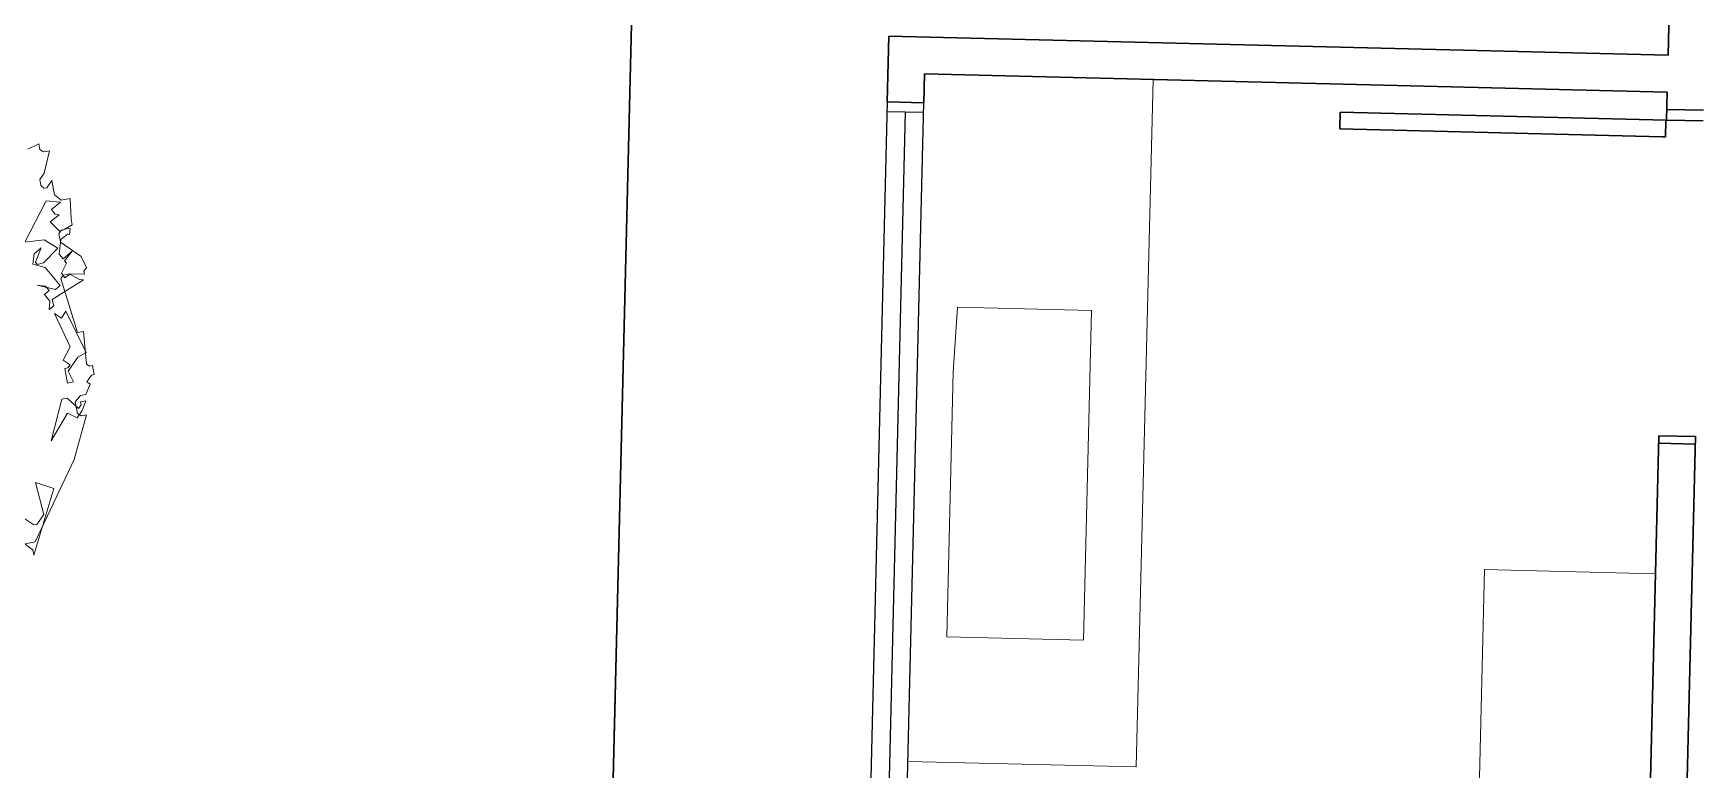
# Model space of a CAD drawing. Header units: millimetres. Extents: x 1418 to 1811, y 1796 to 1956.
# Drawn here: x 1467.504 to 1470.68, y 1842.967 to 1844.372 of the extents above; entities that cross this region are included whole.
import ezdxf

# ---------------------------------------------------------------- set-up
doc = ezdxf.new("R2010")
doc.units = ezdxf.units.MM
for name, color, linetype, lineweight in [('ARBRE', 251, 'Continuous', 13), ('JANELAS', 5, 'Continuous', 25), ('layout', 253, 'Continuous', 13), ('LINHAGROSSA', 7, 'Continuous', 30), ('pisoexterno_ultrafino', 9, 'Continuous', 30)]:
    doc.layers.add(name, color=color, linetype=linetype, lineweight=lineweight)
doc.layers.add('VEGETAIS', color=3, linetype='Continuous')

# ---------------------------------------------------------------- blocks, each defined once
blk = doc.blocks.new('WMF26', base_point=(0, 0.001))
at = {"color": 85}
blk.add_lwpolyline([(0.724, -7.621), (0.585, -7.658), (0.585, -7.592), (0.548, -7.556), (0.476, -7.556), (0.585, -7.308), (0.65, -7.243), (0.65, -7.17), (0.621, -7.133), (0.585, -7.133), (0.512, -7.206), (0.512, -7.032), (0.446, -6.959), (0.338, -6.959), (0.374, -6.719), (0.374, -6.646), (0.476, -6.61), (0.512, -6.61), (0.548, -6.573), (0.548, -6.471), (0.338, -6.26), (0.301, -6.122), (0.338, -6.085), (0.338, -6.049), (0.512, -6.085), (0.585, -6.085), (0.621, -6.049), (0.548, -5.387), (0.476, -5.387), (0.512, -5.002), (0.476, -4.972), (0.446, -4.972), (0.446, -4.863), (0.476, -4.863), (0.548, -4.797), (0.512, -4.761), (0.585, -4.652), (0.65, -4.652), (0.724, -4.587), (0.724, -4.448), (0.687, -4.412), (0.621, -4.412), (0.861, -3.924), (1.494, -3.051), (1.771, -3.051)], dxfattribs=at)
at = {"color": 63}
for points in [[(1.647, -3.076), (1.75, -3.076), (1.959, -3.316), (1.712, -3.143), (1.574, -3.28), (1.647, -3.39), (1.684, -3.426), (1.684, -3.527), (1.574, -3.353), (1.472, -3.251), (1.436, -3.251), (1.335, -3.353), (1.363, -3.739), (1.16, -3.63), (1.538, -2.902), (1.538, -2.967), (1.647, -3.076), (1.647, -3.076)], [(0.811, -4.648), (0.701, -4.503), (0.664, -4.54), (0.664, -4.576), (0.599, -4.576), (0.664, -4.474), (0.738, -4.401), (0.84, -4.474), (1.087, -4.19), (0.876, -4.648), (0.811, -4.648), (0.811, -4.648)], [(0.774, -4.998), (0.738, -4.998), (0.701, -5.027), (0.774, -5.1), (0.664, -5.237), (0.774, -5.659), (0.701, -5.587), (0.636, -5.659), (0.49, -5.136), (0.599, -5.1), (0.738, -4.961), (0.701, -4.823), (0.774, -4.823), (0.774, -4.998), (0.774, -4.998)], [(0.582, -6.871), (0.548, -6.807), (0.504, -6.794), (0.624, -6.729), (0.535, -6.601), (0.429, -6.618), (0.405, -6.61), (0.426, -6.542), (0.45, -6.549), (0.538, -6.501), (0.588, -6.335), (0.554, -6.272), (0.432, -6.341), (0.54, -6.246), (0.524, -6.215), (0.602, -6.111), (0.573, -6.049), (0.51, -6.083), (0.408, -5.999), (0.364, -5.986), (0.768, -5.826), (0.764, -5.75), (0.827, -5.716), (0.799, -5.813), (0.846, -5.902), (0.783, -5.936), (0.818, -5.995), (0.911, -6.023), (0.709, -5.935), (0.645, -5.969), (0.78, -6.212), (0.914, -6.279), (0.878, -6.396), (0.784, -6.447), (0.882, -6.296), (0.865, -6.264), (0.79, -6.268), (0.592, -6.41), (0.732, -6.533), (0.961, -6.549), (0.622, -6.984), (0.461, -6.936), (0.582, -6.871), (0.582, -6.871)]]:
    blk.add_lwpolyline(points, dxfattribs=at)
blk = doc.blocks.new('T2_02')
at = {"xscale": 0.3499999999999943, "yscale": 0.3499999999999943, "zscale": 0.3499999999999943}
blk.add_blockref('WMF26', (-2.2399, 1.997), dxfattribs=at)

msp = doc.modelspace()

# ---------------------------------------------------------------- linework, layer by layer
at = {"layer": 'JANELAS'}
for p, q in [((1469.1331, 1844.241), (1469.0973, 1842.7683)), ((1469.2028, 1844.2207), (1469.1327, 1844.2224)), ((1469.1677, 1844.2216), (1469.133, 1842.7947)), ((1469.1674, 1842.7666), (1469.2032, 1844.2393))]:
    msp.add_line(p, q, dxfattribs=at)
at = {"layer": 'layout'}
for p, q in [((1469.6403, 1844.2838), (1469.6084, 1842.9721)), ((1469.2672, 1843.8493), (1469.259, 1843.7256)), ((1469.5227, 1843.843), (1469.2672, 1843.8493)), ((1469.5074, 1843.214), (1469.5227, 1843.843)), ((1469.259, 1843.7256), (1469.2467, 1843.2204)), ((1470.2513, 1842.4529), (1470.2731, 1843.3486)), ((1470.2731, 1843.3486), (1470.5991, 1843.3407)), ((1469.2467, 1843.2204), (1469.5074, 1843.214)), ((1469.6084, 1842.9721), (1469.1726, 1842.9827)), ((1469.6084, 1842.9721), (1469.6084, 1842.9721))]:
    msp.add_line(p, q, dxfattribs=at)
at = {"layer": 'LINHAGROSSA'}
for p, q in [((1470.6232, 1844.33), (1470.6611, 1845.887)), ((1469.1331, 1844.241), (1469.1362, 1844.3662)), ((1469.1362, 1844.3662), (1470.6232, 1844.33)), ((1469.2032, 1844.2393), (1469.2046, 1844.2944)), ((1469.2046, 1844.2944), (1470.6215, 1844.2599)), ((1470.6215, 1844.2599), (1470.6202, 1844.2065)), ((1469.2032, 1844.2393), (1469.1331, 1844.241)), ((1469.9973, 1844.2217), (1469.9966, 1844.1896)), ((1470.6202, 1844.2065), (1469.9973, 1844.2217)), ((1470.6206, 1844.2268), (1470.6907, 1844.2251)), ((1469.9966, 1844.1896), (1470.6126, 1844.1746)), ((1470.6183, 1844.1745), (1470.6191, 1844.2065)), ((1470.6202, 1844.2065), (1470.6902, 1844.2048)), ((1470.6126, 1844.1746), (1470.6183, 1844.1745)), ((1470.6055, 1843.604), (1470.5491, 1841.286)), ((1470.6051, 1843.5898), (1470.6752, 1843.5881)), ((1470.6405, 1843.6031), (1470.6055, 1843.604)), ((1470.6405, 1843.6031), (1470.6405, 1843.6031)), ((1470.6405, 1843.6031), (1470.6756, 1843.6023)), ((1470.6756, 1843.6023), (1470.642, 1842.2221))]:
    msp.add_line(p, q, dxfattribs=at)
at = {"layer": 'pisoexterno_ultrafino'}
msp.add_line((1468.5791, 1841.6602), (1468.6526, 1844.6793), dxfattribs=at)
at = {"layer": 'VEGETAIS'}
msp.add_line((1468.5791, 1841.6602), (1468.6526, 1844.6793), dxfattribs=at)

# ---------------------------------------------------------------- block references
at = {"layer": 'ARBRE', "xscale": 0.4621142716754233, "yscale": 0.4621142716754233, "zscale": 0.4621142716754233, "rotation": 190.6551472559353}
msp.add_blockref('T2_02', (1466.6484, 1843.6764), dxfattribs=at)

doc.saveas('drawing.dxf')
